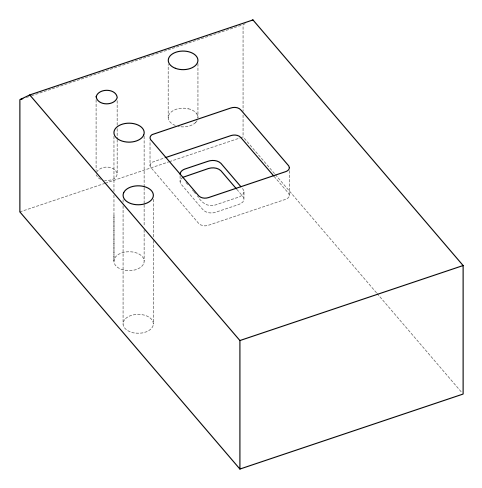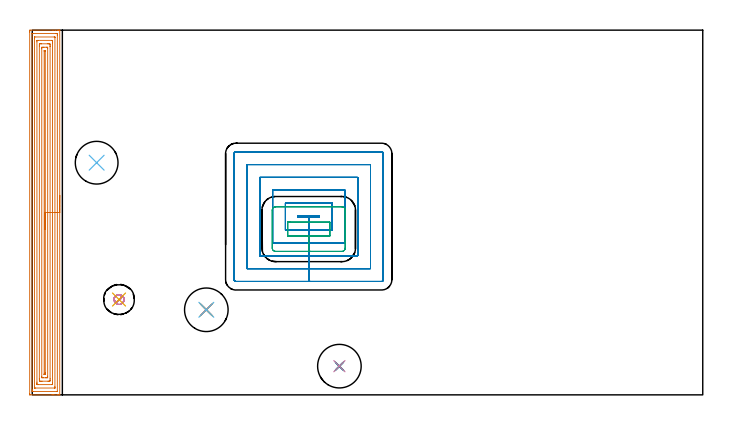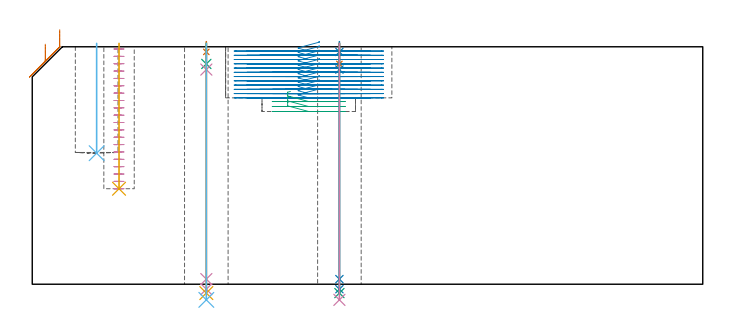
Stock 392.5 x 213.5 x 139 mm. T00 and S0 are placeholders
(PLAN: 16 operations, 13 tool changes, 48 min)
(1 AREA_MILL | FG_CHAMFER_SURFACE | UGT0205_001 | 12.18 min | 33065 mm3)
(2 MILL_RECTANGULAR_POCKET | POCKET_RECTANGULAR_STRAIGHT | NXT0201_013 | Follow Part, ap 2.5, ae 75% | 27.35 min | 249032 mm3)
(3 MILL_RECTANGULAR_POCKET_1 | POCKET_RECTANGULAR_STRAIGHT_1 | NXT0201_011 | Follow Part, ap 3, ae 75% | 1.55 min | 16250 mm3)
(4 MILL_BLIND_HOLE_FROM_SOLID_MATERIAL | STEP1POCKET | NXT0201_011 | Spiral | 2.52 min | 20663 mm3)
(5 BORE_BLIND_HOLE | STEP1POCKET | UGT0332_075 | 0.34 min | 0 mm3)
(6 INDEXABLE_INSERT_DRILL_BLIND_HOLE_FROM_SOLID | STEP1POCKET_1 | NXT0302_021 | 0.26 min | 30399 mm3)
(7 SPOT_DRILL | STEP1HOLE | NXT0321_9005460120000 | 0.05 min | 214 mm3)
(8 SPOT_DRILL_1 | STEP1HOLE_1 | NXT0321_9005460120000 | 0.05 min | 150 mm3)
(9 DRILL_BLIND_HOLE_INTO_CENTER | STEP1HOLE | NXT0301_038 | 0.05 min | 271 mm3)
(10 GUN_DRILL_THROUGH_HOLE | STEP1HOLE | UGT0307_002 | 0.62 min | 3594 mm3)
(11 SPADE_DRILL_TO_ENLARGE_THROUGH_HOLE | STEP1HOLE | UGT0306_007 | 0.59 min | 25624 mm3)
(12 DRILL_TO_ENLARGE_THROUGH_HOLE | STEP1HOLE | UGT0301_386 | 0.6 min | 41277 mm3)
(13 DRILL_BLIND_HOLE_INTO_CENTER_1 | STEP1HOLE_1 | NXT0301_038 | 0.05 min | 235 mm3)
(14 GUN_DRILL_THROUGH_HOLE_1 | STEP1HOLE_1 | UGT0307_002 | 0.62 min | 3618 mm3)
(15 SPADE_DRILL_TO_ENLARGE_THROUGH_HOLE_1 | STEP1HOLE_1 | UGT0306_007 | 0.59 min | 25623 mm3)
(16 DRILL_TO_ENLARGE_THROUGH_HOLE_1 | STEP1HOLE_1 | UGT0301_386 | 0.6 min | 41246 mm3)
(TOOL UGT0205_001 | Chamfer Mill 20 x 3 x 45 deg. | D20 FL50 Z2)
(TOOL NXT0201_013 | ENDMILL 10mm | D10 FL30 Z4)
(TOOL NXT0201_011 | ENDMILL 12mm [2P460-1200-NA 1630] | D12 FL38 Z6)
(TOOL UGT0332_075 | 17.75 mm Rough Boring Bar | D17.75)
(TOOL NXT0302_021 | Index. Insert Drill 25mm [880-D2500L25-05] | D25 PA176 FL125 Z2)
(TOOL NXT0321_9005460120000 | NC Spot Drill, 142deg, 12mm, Carbide, Uncoated | D12 PA142 FL30 Z2)
(TOOL NXT0301_038 | Carbide Drill 6.7mm [860.1-0670-034A1-MM 2214] | D6.7 PA140 FL53 Z2)
(TOOL UGT0307_002 | Gun Drill 6 mm | D6 PA130 FL24 Z1)
(TOOL UGT0306_007 | Spade Drill 16.5mm | D16.5 PA132 FL10 Z2)
(TOOL UGT0301_386 | Twist Drill 25.5 mm | D25.5 PA118 FL165 Z2)
(OP 1 AREA_MILL)
G17 G21 G94 G90
T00 M6
G54
G17 G0 G90 X16.1 Y116.75 S1061 M3
G43 Z149. H0
G94 G1 Y116.712 Z148.128 F250.
Y116.598 Z147.263
Y116.409 Z146.412
Y116.147 Z145.58
Y115.813 Z144.774
Y115.41 Z144.
Y114.941 Z143.264
Y114.41 Z142.572
Y113.821 Z141.929
Y113.178 Z141.339
Y112.486 Z140.808
Y111.75 Z140.34
Y110.976 Z139.937
Y110.17 Z139.603
Y109.338 Z139.341
Y108.486 Z139.152
Y107.622 Z139.038
Y106.75 Z139.
Y0.153
X16.094 Y0.01 Z138.993
X15.8 Y0. Z138.699
X15.389 Z138.288
X14.783 Z137.678
X12.72 Z135.617
X12.142 Z135.037
X11.55 Z134.446
X-1.274 Z121.623
X-1.354 Y0.002 Z121.543
X-1.492 Y0.01 Z121.405
X-1.499 Y0.148 Z121.399
X-1.5 Y0.599 Z121.4
Y212.451
X-1.499 Y212.901 Z121.401
X-1.495 Y213.338 Z121.403
X-1.492 Y213.49 Z121.406
X-1.064 Y213.5 Z121.833
X12.142 Z135.037
X13.6 Z136.497
X14.783 Z137.678
X15.389 Z138.288
X15.664 Z138.563
X15.801 Y213.499 Z138.7
X16.094 Y213.49 Z138.993
X16.1 Y213.346 Z139.
Y106.75
X14.686 Z137.586
X14.685 Y2.086 Z137.585
X14.684 Y2.037 Z137.584
X14.681 Y2.014 Z137.581
X14.679 Y2.01 Z137.579
X14.659 Y2.007 Z137.559
X14.28 Y2.001 Z137.18
X0.697 Z123.597
X0.192 Y2.004 Z123.092
X0.003 Y2.01 Z122.903
X-0.079 Y2.03 Z122.821
X-0.084 Y2.283 Z122.816
X-0.085 Y2.383 Z122.815
X-0.086 Y3.177 Z122.814
X-0.085 Y211.414 Z122.815
X-0.084 Y211.463 Z122.816
X-0.081 Y211.486 Z122.819
X-0.08 Y211.49 Z122.82
X-0.059 Y211.493 Z122.841
X0.32 Y211.499 Z123.22
X13.903 Z136.803
X14.408 Y211.496 Z137.308
X14.597 Y211.49 Z137.497
X14.679 Y211.47 Z137.579
X14.684 Y211.217 Z137.584
X14.685 Y211.117 Z137.585
X14.686 Y210.323 Z137.586
Y106.75
X13.271 Z136.171
Y4.807
X13.269 Y4.167 Z136.169
X13.266 Y4.042 Z136.166
X13.265 Y4.018 Z136.165
X13.242 Y4.01 Z136.142
X13.185 Y4.003 Z136.085
X13.022 Y4.001 Z135.922
X1.742 Z124.642
X1.578 Y4.005 Z124.478
X1.413 Y4.01 Z124.313
X1.335 Y4.025 Z124.235
X1.332 Y4.084 Z124.232
X1.33 Y4.167 Z124.23
X1.329 Y4.419 Z124.229
Y208.693
X1.331 Y209.332 Z124.231
X1.334 Y209.458 Z124.234
X1.335 Y209.482 Z124.235
X1.358 Y209.49 Z124.258
X1.415 Y209.497 Z124.315
X1.578 Y209.499 Z124.478
X12.858 Z135.758
X13.022 Y209.495 Z135.922
X13.187 Y209.49 Z136.087
X13.265 Y209.475 Z136.165
X13.268 Y209.416 Z136.168
X13.269 Y209.332 Z136.169
X13.271 Y209.081 Z136.171
Y106.75
X11.857 Z134.757
Y6.844
X11.855 Y6.242 Z134.755
X11.852 Y6.04 Z134.752
X11.85 Y6.013 Z134.75
X11.833 Y6.009 Z134.733
X11.782 Y6.005 Z134.682
X11.678 Y6.002 Z134.578
X11.262 Y6. Z134.162
X3.29 Y6.001 Z126.19
X2.916 Y6.01 Z125.816
X2.749 Y6.023 Z125.649
X2.748 Y6.118 Z125.648
X2.744 Y6.554 Z125.644
X2.743 Y6.844 Z125.643
Y7.447
Y206.656
X2.745 Y207.258 Z125.645
X2.748 Y207.46 Z125.648
X2.749 Y207.487 Z125.649
X2.767 Y207.491 Z125.667
X2.818 Y207.496 Z125.718
X2.922 Y207.498 Z125.822
X3.338 Y207.5 Z126.238
X11.31 Y207.499 Z134.21
X11.684 Y207.49 Z134.584
X11.85 Y207.477 Z134.75
X11.852 Y207.382 Z134.752
X11.856 Y206.946 Z134.756
X11.857 Y206.656 Z134.757
Y206.053
Y106.75
X10.443 Z133.343
Y9.457
X10.439 Y8.628 Z133.339
X10.437 Y8.572 Z133.337
X10.381 Y8.01 Z133.281
X10.117 Y8.004 Z133.017
X9.501 Y8.001 Z132.401
X9.24 Y8. Z132.14
X5.718 Z128.618
X5.099 Y8.001 Z127.999
X4.836 Y8.002 Z127.736
X4.219 Y8.01 Z127.119
X4.164 Y8.628 Z127.064
X4.16 Y8.687 Z127.06
X4.157 Y9.52 Z127.057
Y9.582
Y204.043
X4.161 Y204.872 Z127.061
X4.163 Y204.929 Z127.063
X4.219 Y205.49 Z127.119
X4.483 Y205.496 Z127.383
X5.099 Y205.499 Z127.999
X5.36 Y205.5 Z128.26
X8.882 Z131.782
X9.501 Y205.499 Z132.401
X9.763 Y205.498 Z132.663
X10.381 Y205.49 Z133.281
X10.436 Y204.872 Z133.336
X10.439 Y204.813 Z133.339
X10.443 Y203.98 Z133.343
Y203.918
Y106.75
X9.029 Z131.929
Y10.89
X9.026 Y10.412 Z131.926
X9.02 Y10.007 Z131.92
X8.621 Y10.003 Z131.521
X8.146 Y10. Z131.046
X7.74 Z130.64
X6.385 Z129.285
X5.979 Y10.003 Z128.879
X5.58 Y10.01 Z128.48
X5.574 Y10.412 Z128.474
X5.571 Y10.825 Z128.471
Y202.61
X5.574 Y203.088 Z128.474
X5.58 Y203.493 Z128.48
X5.979 Y203.497 Z128.879
X6.454 Y203.5 Z129.354
X6.86 Z129.76
X8.214 Z131.114
X8.621 Y203.497 Z131.521
X9.02 Y203.49 Z131.92
X9.026 Y203.088 Z131.926
X9.029 Y202.675 Z131.929
Y106.75
X7.615 Z130.515
Y12.961
X7.614 Y12.324 Z130.514
X7.612 Y12.196 Z130.512
X7.608 Y12.038 Z130.508
X7.603 Y12.01 Z130.503
X7.557 Y12.006 Z130.457
X7.493 Y12.002 Z130.393
X7.396 Y12.001 Z130.296
X7.053 Y12. Z129.953
X7.012 Y12.002 Z129.912
X7.001 Y12.005 Z129.901
X6.994 Y12.009 Z129.894
X6.991 Y12.023 Z129.891
X6.987 Y12.067 Z129.887
X6.986 Y12.196 Z129.886
X6.985 Y12.323 Z129.885
X6.986 Y201.177 Z129.886
X6.988 Y201.304 Z129.888
X6.992 Y201.462 Z129.892
X6.997 Y201.49 Z129.897
X7.043 Y201.494 Z129.943
X7.107 Y201.498 Z130.007
X7.203 Y201.499 Z130.103
X7.547 Y201.5 Z130.447
X7.588 Y201.498 Z130.488
X7.599 Y201.495 Z130.499
X7.606 Y201.491 Z130.506
X7.609 Y201.477 Z130.509
X7.613 Y201.433 Z130.513
X7.614 Y201.304 Z130.514
X7.615 Y201.177 Z130.515
Y106.75
Y105.878 Z130.553
Y105.013 Z130.667
Y104.162 Z130.855
Y103.33 Z131.118
Y102.524 Z131.452
Y101.75 Z131.854
Y101.014 Z132.323
Y100.322 Z132.854
Y99.679 Z133.444
Y99.09 Z134.087
Y98.558 Z134.779
Y98.09 Z135.515
Y97.687 Z136.288
Y97.353 Z137.094
Y97.091 Z137.926
Y96.902 Z138.778
Y96.788 Z139.643
Y96.75 Z140.515
G0 Z149.
M5
M2
(OP 2 MILL_RECTANGULAR_POCKET)
G17 G21 G94 G90
T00 M6
G54
G17 G0 G90 X167.755 Y103.9 S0 M3
G43 Z149. H0
Z142.
G94 G1 X168. Z141.934 F250.
Y104.8 Z141.693
X155.7 Z138.397
Y103.9 Z138.156
X161.85 Z136.508
X168. F500.
Y104.8
X155.7
Y103.9
X161.85
Y96.4
X175.5
Y112.3
X148.2
Y96.4
X161.85
Y88.9
X183.
Y119.8
X140.7
Y88.9
X161.85
Y81.4
X190.5
Y127.3
X133.2
Y81.4
X161.85
Y73.9
X198.
Y134.8
X125.7
Y73.9
X161.85
Y66.4
X204.5
G3 X205.5 Y67.4 R1.
G1 Y141.3
G3 X204.5 Y142.3 R1.
G1 X119.2
G3 X118.2 Y141.3 R1.
G1 Y67.4
G3 X119.2 Y66.4 R1.
G1 X161.85
X162.85
G0 X167.755 Y103.9 Z139.508
G1 X168. Z139.443 F250.
Y104.8 Z139.201
X155.7 Z135.906
Y103.9 Z135.664
X161.85 Z134.017
X168. F500.
Y104.8
X155.7
Y103.9
X161.85
Y96.4
X175.5
Y112.3
X148.2
Y96.4
X161.85
Y88.9
X183.
Y119.8
X140.7
Y88.9
X161.85
Y81.4
X190.5
Y127.3
X133.2
Y81.4
X161.85
Y73.9
X198.
Y134.8
X125.7
Y73.9
X161.85
Y66.4
X204.5
G3 X205.5 Y67.4 R1.
G1 Y141.3
G3 X204.5 Y142.3 R1.
G1 X119.2
G3 X118.2 Y141.3 R1.
G1 Y67.4
G3 X119.2 Y66.4 R1.
G1 X161.85
X162.85
G0 X167.755 Y103.9 Z137.017
G1 X168. Z136.951 F250.
Y104.8 Z136.71
X155.7 Z133.414
Y103.9 Z133.173
X161.85 Z131.525
X168. F500.
Y104.8
X155.7
Y103.9
X161.85
Y96.4
X175.5
Y112.3
X148.2
Y96.4
X161.85
Y88.9
X183.
Y119.8
X140.7
Y88.9
X161.85
Y81.4
X190.5
Y127.3
X133.2
Y81.4
X161.85
Y73.9
X198.
Y134.8
X125.7
Y73.9
X161.85
Y66.4
X204.5
G3 X205.5 Y67.4 R1.
G1 Y141.3
G3 X204.5 Y142.3 R1.
G1 X119.2
G3 X118.2 Y141.3 R1.
G1 Y67.4
G3 X119.2 Y66.4 R1.
G1 X161.85
X162.85
G0 X167.755 Y103.9 Z134.525
G1 X168. Z134.459 F250.
Y104.8 Z134.218
X155.7 Z130.922
Y103.9 Z130.681
X161.85 Z129.033
X168. F500.
Y104.8
X155.7
Y103.9
X161.85
Y96.4
X175.5
Y112.3
X148.2
Y96.4
X161.85
Y88.9
X183.
Y119.8
X140.7
Y88.9
X161.85
Y81.4
X190.5
Y127.3
X133.2
Y81.4
X161.85
Y73.9
X198.
Y134.8
X125.7
Y73.9
X161.85
Y66.4
X204.5
G3 X205.5 Y67.4 R1.
G1 Y141.3
G3 X204.5 Y142.3 R1.
G1 X119.2
G3 X118.2 Y141.3 R1.
G1 Y67.4
G3 X119.2 Y66.4 R1.
G1 X161.85
X162.85
G0 X167.755 Y103.9 Z132.033
G1 X168. Z131.968 F250.
Y104.8 Z131.726
X155.7 Z128.431
Y103.9 Z128.189
X161.85 Z126.542
X168. F500.
Y104.8
X155.7
Y103.9
X161.85
Y96.4
X175.5
Y112.3
X148.2
Y96.4
X161.85
Y88.9
X183.
Y119.8
X140.7
Y88.9
X161.85
Y81.4
X190.5
Y127.3
X133.2
Y81.4
X161.85
Y73.9
X198.
Y134.8
X125.7
Y73.9
X161.85
Y66.4
X204.5
G3 X205.5 Y67.4 R1.
G1 Y141.3
G3 X204.5 Y142.3 R1.
G1 X119.2
G3 X118.2 Y141.3 R1.
G1 Y67.4
G3 X119.2 Y66.4 R1.
G1 X161.85
X162.85
G0 X167.755 Y103.9 Z129.542
G1 X168. Z129.476 F250.
Y104.8 Z129.235
X155.7 Z125.939
Y103.9 Z125.698
X161.85 Z124.05
X168. F500.
Y104.8
X155.7
Y103.9
X161.85
Y96.4
X175.5
Y112.3
X148.2
Y96.4
X161.85
Y88.9
X183.
Y119.8
X140.7
Y88.9
X161.85
Y81.4
X190.5
Y127.3
X133.2
Y81.4
X161.85
Y73.9
X198.
Y134.8
X125.7
Y73.9
X161.85
Y66.4
X204.5
G3 X205.5 Y67.4 R1.
G1 Y141.3
G3 X204.5 Y142.3 R1.
G1 X119.2
G3 X118.2 Y141.3 R1.
G1 Y67.4
G3 X119.2 Y66.4 R1.
G1 X161.85
X162.85
G0 X167.755 Y103.9 Z127.05
G1 X168. Z126.984 F250.
Y104.8 Z126.743
X155.7 Z123.447
Y103.9 Z123.206
X161.85 Z121.558
X168. F500.
Y104.8
X155.7
Y103.9
X161.85
Y96.4
X175.5
Y112.3
X148.2
Y96.4
X161.85
Y88.9
X183.
Y119.8
X140.7
Y88.9
X161.85
Y81.4
X190.5
Y127.3
X133.2
Y81.4
X161.85
Y73.9
X198.
Y134.8
X125.7
Y73.9
X161.85
Y66.4
X204.5
G3 X205.5 Y67.4 R1.
G1 Y141.3
G3 X204.5 Y142.3 R1.
G1 X119.2
G3 X118.2 Y141.3 R1.
G1 Y67.4
G3 X119.2 Y66.4 R1.
G1 X161.85
X162.85
G0 X167.755 Y103.9 Z124.558
G1 X168. Z124.493 F250.
Y104.8 Z124.251
X155.7 Z120.956
Y103.9 Z120.715
X161.85 Z119.067
X168. F500.
Y104.8
X155.7
Y103.9
X161.85
Y96.4
X175.5
Y112.3
X148.2
Y96.4
X161.85
Y88.9
X183.
Y119.8
X140.7
Y88.9
X161.85
Y81.4
X190.5
Y127.3
X133.2
Y81.4
X161.85
Y73.9
X198.
Y134.8
X125.7
Y73.9
X161.85
Y66.4
X204.5
G3 X205.5 Y67.4 R1.
G1 Y141.3
G3 X204.5 Y142.3 R1.
G1 X119.2
G3 X118.2 Y141.3 R1.
G1 Y67.4
G3 X119.2 Y66.4 R1.
G1 X161.85
X162.85
G0 X167.755 Y103.9 Z122.067
G1 X168. Z122.001 F250.
Y104.8 Z121.76
X155.7 Z118.464
Y103.9 Z118.223
X161.85 Z116.575
X168. F500.
Y104.8
X155.7
Y103.9
X161.85
Y96.4
X175.5
Y112.3
X148.2
Y96.4
X161.85
Y88.9
X183.
Y119.8
X140.7
Y88.9
X161.85
Y81.4
X190.5
Y127.3
X133.2
Y81.4
X161.85
Y73.9
X198.
Y134.8
X125.7
Y73.9
X161.85
Y66.4
X204.5
G3 X205.5 Y67.4 R1.
G1 Y141.3
G3 X204.5 Y142.3 R1.
G1 X119.2
G3 X118.2 Y141.3 R1.
G1 Y67.4
G3 X119.2 Y66.4 R1.
G1 X161.85
X162.85
G0 X167.755 Y103.9 Z119.575
G1 X168. Z119.509 F250.
Y104.8 Z119.268
X155.7 Z115.972
Y103.9 Z115.731
X161.85 Z114.083
X168. F500.
Y104.8
X155.7
Y103.9
X161.85
Y96.4
X175.5
Y112.3
X148.2
Y96.4
X161.85
Y88.9
X183.
Y119.8
X140.7
Y88.9
X161.85
Y81.4
X190.5
Y127.3
X133.2
Y81.4
X161.85
Y73.9
X198.
Y134.8
X125.7
Y73.9
X161.85
Y66.4
X204.5
G3 X205.5 Y67.4 R1.
G1 Y141.3
G3 X204.5 Y142.3 R1.
G1 X119.2
G3 X118.2 Y141.3 R1.
G1 Y67.4
G3 X119.2 Y66.4 R1.
G1 X161.85
X162.85
G0 X167.755 Y103.9 Z117.083
G1 X168. Z117.018 F250.
Y104.8 Z116.776
X155.7 Z113.481
Y103.9 Z113.24
X161.85 Z111.592
X168. F500.
Y104.8
X155.7
Y103.9
X161.85
Y96.4
X175.5
Y112.3
X148.2
Y96.4
X161.85
Y88.9
X183.
Y119.8
X140.7
Y88.9
X161.85
Y81.4
X190.5
Y127.3
X133.2
Y81.4
X161.85
Y73.9
X198.
Y134.8
X125.7
Y73.9
X161.85
Y66.4
X204.5
G3 X205.5 Y67.4 R1.
G1 Y141.3
G3 X204.5 Y142.3 R1.
G1 X119.2
G3 X118.2 Y141.3 R1.
G1 Y67.4
G3 X119.2 Y66.4 R1.
G1 X161.85
X162.85
G0 X167.755 Y103.9 Z114.592
G1 X168. Z114.526 F250.
Y104.8 Z114.285
X155.7 Z110.989
Y103.9 Z110.748
X161.85 Z109.1
X168. F500.
Y104.8
X155.7
Y103.9
X161.85
Y96.4
X175.5
Y112.3
X148.2
Y96.4
X161.85
Y88.9
X183.
Y119.8
X140.7
Y88.9
X161.85
Y81.4
X190.5
Y127.3
X133.2
Y81.4
X161.85
Y73.9
X198.
Y134.8
X125.7
Y73.9
X161.85
Y66.4
X204.5
G3 X205.5 Y67.4 R1.
G1 Y141.3
G3 X204.5 Y142.3 R1.
G1 X119.2
G3 X118.2 Y141.3 R1.
G1 Y67.4
G3 X119.2 Y66.4 R1.
G1 X161.85
X162.85
G0 Z149.
M5
M2
(OP 3 MILL_RECTANGULAR_POCKET_1)
G17 G21 G94 G90
T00 M6
G54
G17 G0 G90 X151.126 Y101.1 S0 M3
G43 Z149. H1
Z112.846
G94 G1 X149.5 Z112.41 F250.
Y93. Z110.24
X161.85 Z106.931
X174.2 F500.
Y101.1
X149.5
Y93.
X161.85
Y84.
X181.3
G3 X183.2 Y85.9 R1.9
G1 Y108.2
G3 X181.3 Y110.1 R1.9
G1 X142.4
G3 X140.5 Y108.2 R1.9
G1 Y85.9
G3 X142.4 Y84. R1.9
G1 X161.85
X162.85
G0 X151.126 Y101.1 Z109.931
G1 X149.5 Z109.495 F250.
Y93. Z107.325
X161.85 Z104.015
X174.2 F500.
Y101.1
X149.5
Y93.
X161.85
Y84.
X181.3
G3 X183.2 Y85.9 R1.9
G1 Y108.2
G3 X181.3 Y110.1 R1.9
G1 X142.4
G3 X140.5 Y108.2 R1.9
G1 Y85.9
G3 X142.4 Y84. R1.9
G1 X161.85
X162.85
G0 X151.126 Y101.1 Z107.015
G1 X149.5 Z106.58 F250.
Y93. Z104.409
X161.85 Z101.1
X174.2 F500.
Y101.1
X149.5
Y93.
X161.85
Y84.
X181.3
G3 X183.2 Y85.9 R1.9
G1 Y108.2
G3 X181.3 Y110.1 R1.9
G1 X142.4
G3 X140.5 Y108.2 R1.9
G1 Y85.9
G3 X142.4 Y84. R1.9
G1 X161.85
X162.85
G0 Z149.
M5
M2
(OP 4 MILL_BLIND_HOLE_FROM_SOLID_MATERIAL)
G17 G21 G94 G90
T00 M6
G54
G17 G0 G90 X50.8 Y55.8 S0 M3
G43 Z149. H1
Z137.695
G94 G3 X50.944 Y58.556 R1.382 F250.
X47.916 Y56.103 R2.756
X50.497 Y52.916 R2.9
X47.916 Y56.103 R-2.9
X49.206 Y54.51 R1.45
X50.8 Y55.8 R1.45
G0 Z133.39
G3 X50.944 Y58.556 R1.382
X47.916 Y56.103 R2.756
X50.497 Y52.916 R2.9
X47.916 Y56.103 R-2.9
X49.206 Y54.51 R1.45
X50.8 Y55.8 R1.45
G0 Z129.085
G3 X50.944 Y58.556 R1.382
X47.916 Y56.103 R2.756
X50.497 Y52.916 R2.9
X47.916 Y56.103 R-2.9
X49.206 Y54.51 R1.45
X50.8 Y55.8 R1.45
G0 Z124.78
G3 X50.944 Y58.556 R1.382
X47.916 Y56.103 R2.756
X50.497 Y52.916 R2.9
X47.916 Y56.103 R-2.9
X49.206 Y54.51 R1.45
X50.8 Y55.8 R1.45
G0 Z120.475
G3 X50.944 Y58.556 R1.382
X47.916 Y56.103 R2.756
X50.497 Y52.916 R2.9
X47.916 Y56.103 R-2.9
X49.206 Y54.51 R1.45
X50.8 Y55.8 R1.45
G0 Z116.17
G3 X50.944 Y58.556 R1.382
X47.916 Y56.103 R2.756
X50.497 Y52.916 R2.9
X47.916 Y56.103 R-2.9
X49.206 Y54.51 R1.45
X50.8 Y55.8 R1.45
G0 Z111.865
G3 X50.944 Y58.556 R1.382
X47.916 Y56.103 R2.756
X50.497 Y52.916 R2.9
X47.916 Y56.103 R-2.9
X49.206 Y54.51 R1.45
X50.8 Y55.8 R1.45
G0 Z107.56
G3 X50.944 Y58.556 R1.382
X47.916 Y56.103 R2.756
X50.497 Y52.916 R2.9
X47.916 Y56.103 R-2.9
X49.206 Y54.51 R1.45
X50.8 Y55.8 R1.45
G0 Z103.255
G3 X50.944 Y58.556 R1.382
X47.916 Y56.103 R2.756
X50.497 Y52.916 R2.9
X47.916 Y56.103 R-2.9
X49.206 Y54.51 R1.45
X50.8 Y55.8 R1.45
G0 Z98.95
G3 X50.944 Y58.556 R1.382
X47.916 Y56.103 R2.756
X50.497 Y52.916 R2.9
X47.916 Y56.103 R-2.9
X49.206 Y54.51 R1.45
X50.8 Y55.8 R1.45
G0 Z94.645
G3 X50.944 Y58.556 R1.382
X47.916 Y56.103 R2.756
X50.497 Y52.916 R2.9
X47.916 Y56.103 R-2.9
X49.206 Y54.51 R1.45
X50.8 Y55.8 R1.45
G0 Z90.34
G3 X50.944 Y58.556 R1.382
X47.916 Y56.103 R2.756
X50.497 Y52.916 R2.9
X47.916 Y56.103 R-2.9
X49.206 Y54.51 R1.45
X50.8 Y55.8 R1.45
G0 Z86.035
G3 X50.944 Y58.556 R1.382
X47.916 Y56.103 R2.756
X50.497 Y52.916 R2.9
X47.916 Y56.103 R-2.9
X49.206 Y54.51 R1.45
X50.8 Y55.8 R1.45
G0 Z81.73
G3 X50.944 Y58.556 R1.382
X47.916 Y56.103 R2.756
X50.497 Y52.916 R2.9
X47.916 Y56.103 R-2.9
X49.206 Y54.51 R1.45
X50.8 Y55.8 R1.45
G0 Z77.425
G3 X50.944 Y58.556 R1.382
X47.916 Y56.103 R2.756
X50.497 Y52.916 R2.9
X47.916 Y56.103 R-2.9
X49.206 Y54.51 R1.45
X50.8 Y55.8 R1.45
G0 Z73.12
G3 X50.944 Y58.556 R1.382
X47.916 Y56.103 R2.756
X50.497 Y52.916 R2.9
X47.916 Y56.103 R-2.9
X49.206 Y54.51 R1.45
X50.8 Y55.8 R1.45
G0 Z68.815
G3 X50.944 Y58.556 R1.382
X47.916 Y56.103 R2.756
X50.497 Y52.916 R2.9
X47.916 Y56.103 R-2.9
X49.206 Y54.51 R1.45
X50.8 Y55.8 R1.45
G0 Z64.51
G3 X50.944 Y58.556 R1.382
X47.916 Y56.103 R2.756
X50.497 Y52.916 R2.9
X47.916 Y56.103 R-2.9
X49.206 Y54.51 R1.45
X50.8 Y55.8 R1.45
G0 Z60.205
G3 X50.944 Y58.556 R1.382
X47.916 Y56.103 R2.756
X50.497 Y52.916 R2.9
X47.916 Y56.103 R-2.9
X49.206 Y54.51 R1.45
X50.8 Y55.8 R1.45
G0 Z55.9
G3 X50.944 Y58.556 R1.382
X47.916 Y56.103 R2.756
X50.497 Y52.916 R2.9
X47.916 Y56.103 R-2.9
X49.206 Y54.51 R1.45
X50.8 Y55.8 R1.45
G0 Z149.
M5
M2
(OP 5 BORE_BLIND_HOLE)
G17 G21 G94 G90
T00 M6
G54
G17 G0 G90 X50.8 Y55.8 S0 M3
G43 Z149. H0
G94 G85 G98 Z55.9 F250. R141.
G80
M5
M2
(OP 6 INDEXABLE_INSERT_DRILL_BLIND_HOLE_FROM_SOLID)
G17 G21 G94 G90
T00 M6
G54
G17 G0 G90 X37.7 Y135.9 S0 M3
G43 Z149. H1
G94 G81 G98 Z76.7 F250. R141.
G80
M5
M2
(OP 7 SPOT_DRILL)
G17 G21 G94 G90
T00 M6
G54
G17 G0 G90 X101.9 Y49.8 S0 M3
G43 Z149. H0
G94 G81 G98 Z136. F250. R142.
G80
M5
M2
(OP 8 SPOT_DRILL_1)
G17 G21 G94 G90
T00 M6
G54
G17 G0 G90 X179.8 Y16.8 S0 M3
G43 Z149. H0
G94 G81 G98 Z136. F250. R142.
G80
M5
M2
(OP 9 DRILL_BLIND_HOLE_INTO_CENTER)
G17 G21 G94 G90
T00 M6
G54
G17 G0 G90 X101.9 Y49.8 S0 M3
G43 Z149. H1
G94 G81 G98 Z128.95 F250. R141.
G80
M5
M2
(OP 10 GUN_DRILL_THROUGH_HOLE)
G17 G21 G94 G90
T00 M6
G54
G17 G0 G90 X101.9 Y49.8 M8
G43 Z149. H0
Z136.162
S716 M3
G94 G1 Z125.643 F125. M26
G4 X.084
Z3. F250.
G4 X.084
Z-2.899 F125.
G4 X.084
M5
M9
G0 Z136.162
Z149.
M2
(OP 11 SPADE_DRILL_TO_ENLARGE_THROUGH_HOLE)
G17 G21 G94 G90
T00 M6
G54
G17 G0 G90 X101.9 Y49.8 S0 M3
G43 Z149. H0
G94 G73 G98 Z-5.173 F250. Q16.019 R141.
G80
M5
M2
(OP 12 DRILL_TO_ENLARGE_THROUGH_HOLE)
G17 G21 G94 G90
T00 M6
G54
G17 G0 G90 X101.9 Y49.8 S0 M3
G43 Z149. H0
G94 G73 G98 Z-9.161 F250. Q24.693 R141.
G80
M5
M2
(OP 13 DRILL_BLIND_HOLE_INTO_CENTER_1)
G17 G21 G94 G90
T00 M6
G54
G17 G0 G90 X179.8 Y16.8 S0 M3
G43 Z149. H1
G94 G81 G98 Z128.95 F250. R141.
G80
M5
M2
(OP 14 GUN_DRILL_THROUGH_HOLE_1)
G17 G21 G94 G90
T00 M6
G54
G17 G0 G90 X179.8 Y16.8 M8
G43 Z149. H0
Z136.162
S716 M3
G94 G1 Z125.643 F125. M26
G4 X.084
Z3. F250.
G4 X.084
Z-2.899 F125.
G4 X.084
M5
M9
G0 Z136.162
Z149.
M2
(OP 15 SPADE_DRILL_TO_ENLARGE_THROUGH_HOLE_1)
G17 G21 G94 G90
T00 M6
G54
G17 G0 G90 X179.8 Y16.8 S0 M3
G43 Z149. H0
G94 G73 G98 Z-5.173 F250. Q16.019 R141.
G80
M5
M2
(OP 16 DRILL_TO_ENLARGE_THROUGH_HOLE_1)
G17 G21 G94 G90
T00 M6
G54
G17 G0 G90 X179.8 Y16.8 S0 M3
G43 Z149. H0
G94 G73 G98 Z-9.161 F250. Q24.693 R141.
G80
M5
M2
